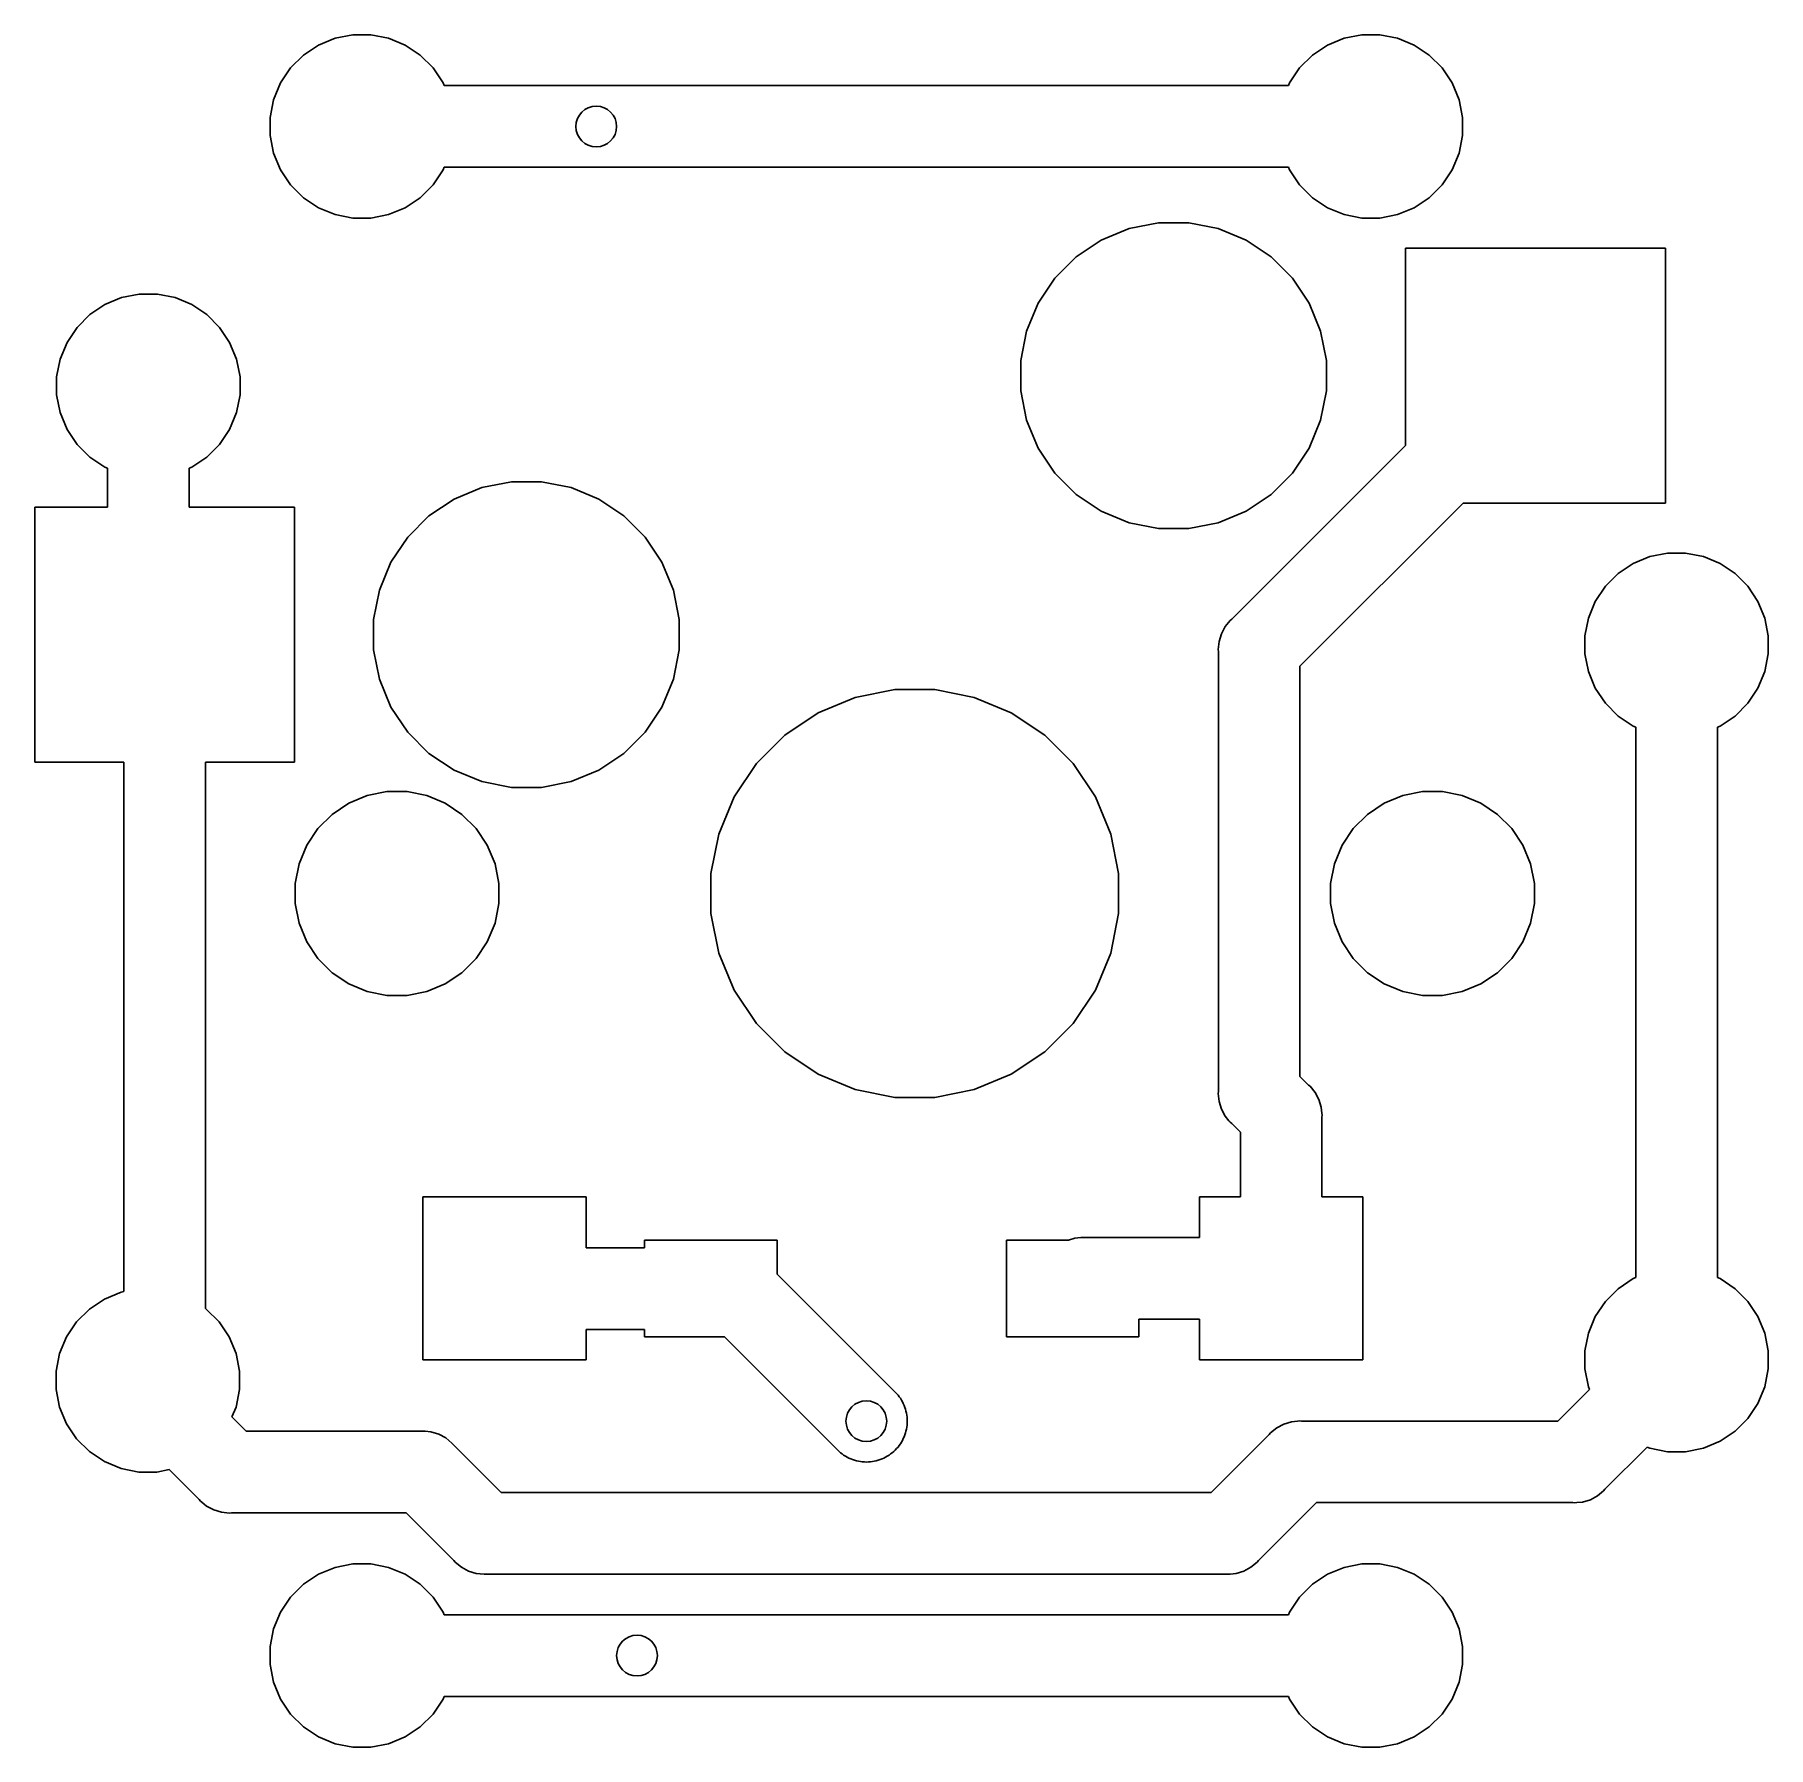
# Model space of a CAD drawing. Extents: x 3.308 to 3.978, y -2.449 to -1.788.
import ezdxf

# ---------------------------------------------------------------- set-up
doc = ezdxf.new("R2010")
doc.units = 0
doc.header["$MEASUREMENT"] = 0
doc.layers.add('BLACK', color=7, linetype='CONTINUOUS')

msp = doc.modelspace()

# ---------------------------------------------------------------- linework, layer by layer
at = {"layer": 'BLACK', "linetype": 'CONTINUOUS'}
for p, q in [((3.42451, -1.78935), (3.43135, -1.78799)), ((3.43135, -1.78799), (3.43833, -1.78799)), ((3.43833, -1.78799), (3.44518, -1.78935)), ((3.81427, -1.78935), (3.82112, -1.78799)), ((3.82112, -1.78799), (3.8281, -1.78799)), ((3.8281, -1.78799), (3.83494, -1.78935)), ((3.41226, -1.7959), (3.41806, -1.79202)), ((3.41806, -1.79202), (3.42451, -1.78935)), ((3.44518, -1.78935), (3.45163, -1.79202)), ((3.45163, -1.79202), (3.45743, -1.7959)), ((3.80202, -1.7959), (3.80782, -1.79202)), ((3.80782, -1.79202), (3.81427, -1.78935)), ((3.83494, -1.78935), (3.84139, -1.79202)), ((3.84139, -1.79202), (3.84719, -1.7959)), ((3.40344, -1.80664), (3.40732, -1.80084)), ((3.40732, -1.80084), (3.41226, -1.7959)), ((3.45743, -1.7959), (3.46237, -1.80084)), ((3.46237, -1.80084), (3.46624, -1.80664)), ((3.79321, -1.80664), (3.79708, -1.80084)), ((3.79708, -1.80084), (3.80202, -1.7959)), ((3.84719, -1.7959), (3.85213, -1.80084)), ((3.85213, -1.80084), (3.85601, -1.80664)), ((3.40077, -1.81309), (3.40344, -1.80664)), ((3.46624, -1.80664), (3.46667, -1.80768)), ((3.46667, -1.80768), (3.79278, -1.80768)), ((3.79278, -1.80768), (3.79321, -1.80664)), ((3.85601, -1.80664), (3.85868, -1.81309)), ((3.39941, -1.81994), (3.40077, -1.81309)), ((3.85868, -1.81309), (3.86004, -1.81994)), ((3.39941, -1.82692), (3.39941, -1.81994)), ((3.86004, -1.81994), (3.86004, -1.82692)), ((3.40077, -1.83376), (3.39941, -1.82692)), ((3.86004, -1.82692), (3.85868, -1.83376)), ((3.40344, -1.84021), (3.40077, -1.83376)), ((3.85868, -1.83376), (3.85601, -1.84021)), ((3.40732, -1.84601), (3.40344, -1.84021)), ((3.46624, -1.84021), (3.46237, -1.84601)), ((3.46667, -1.83917), (3.46624, -1.84021)), ((3.79278, -1.83917), (3.46667, -1.83917)), ((3.79321, -1.84021), (3.79278, -1.83917)), ((3.79708, -1.84601), (3.79321, -1.84021)), ((3.85601, -1.84021), (3.85213, -1.84601)), ((3.41226, -1.85095), (3.40732, -1.84601)), ((3.46237, -1.84601), (3.45743, -1.85095)), ((3.80202, -1.85095), (3.79708, -1.84601)), ((3.85213, -1.84601), (3.84719, -1.85095)), ((3.41806, -1.85483), (3.41226, -1.85095)), ((3.42451, -1.8575), (3.41806, -1.85483)), ((3.45163, -1.85483), (3.44518, -1.8575)), ((3.45743, -1.85095), (3.45163, -1.85483)), ((3.80782, -1.85483), (3.80202, -1.85095)), ((3.81427, -1.8575), (3.80782, -1.85483)), ((3.84139, -1.85483), (3.83494, -1.8575)), ((3.84719, -1.85095), (3.84139, -1.85483)), ((3.43135, -1.85886), (3.42451, -1.8575)), ((3.43833, -1.85886), (3.43135, -1.85886)), ((3.44518, -1.8575), (3.43833, -1.85886)), ((3.7312, -1.8629), (3.74261, -1.86063)), ((3.74261, -1.86063), (3.75424, -1.86063)), ((3.75424, -1.86063), (3.76565, -1.8629)), ((3.82112, -1.85886), (3.81427, -1.8575)), ((3.8281, -1.85886), (3.82112, -1.85886)), ((3.83494, -1.8575), (3.8281, -1.85886)), ((3.71078, -1.87381), (3.72045, -1.86735)), ((3.72045, -1.86735), (3.7312, -1.8629)), ((3.76565, -1.8629), (3.7764, -1.86735)), ((3.7764, -1.86735), (3.78607, -1.87381)), ((3.70255, -1.88204), (3.71078, -1.87381)), ((3.78607, -1.87381), (3.7943, -1.88204)), ((3.83799, -1.94663), (3.83799, -1.87047)), ((3.83799, -1.87047), (3.93839, -1.87047)), ((3.93839, -1.87047), (3.93839, -1.9689)), ((3.34203, -1.88955), (3.34887, -1.88819)), ((3.34887, -1.88819), (3.35585, -1.88819)), ((3.35585, -1.88819), (3.3627, -1.88955)), ((3.69609, -1.89171), (3.70255, -1.88204)), ((3.7943, -1.88204), (3.80076, -1.89171)), ((3.32977, -1.8961), (3.33558, -1.89222)), ((3.33558, -1.89222), (3.34203, -1.88955)), ((3.3627, -1.88955), (3.36915, -1.89222)), ((3.36915, -1.89222), (3.37495, -1.8961)), ((3.69164, -1.90246), (3.69609, -1.89171)), ((3.80076, -1.89171), (3.80521, -1.90246)), ((3.32096, -1.90684), (3.32484, -1.90103)), ((3.32484, -1.90103), (3.32977, -1.8961)), ((3.37495, -1.8961), (3.37988, -1.90103)), ((3.37988, -1.90103), (3.38376, -1.90684)), ((3.31829, -1.91329), (3.32096, -1.90684)), ((3.38376, -1.90684), (3.38643, -1.91329)), ((3.68937, -1.91387), (3.69164, -1.90246)), ((3.80521, -1.90246), (3.80748, -1.91387)), ((3.31693, -1.92013), (3.31829, -1.91329)), ((3.38643, -1.91329), (3.3878, -1.92013)), ((3.68937, -1.9255), (3.68937, -1.91387)), ((3.80748, -1.91387), (3.80748, -1.9255)), ((3.31693, -1.92711), (3.31693, -1.92013)), ((3.3878, -1.92013), (3.3878, -1.92711)), ((3.31829, -1.93396), (3.31693, -1.92711)), ((3.3878, -1.92711), (3.38643, -1.93396)), ((3.69164, -1.93691), (3.68937, -1.9255)), ((3.80748, -1.9255), (3.80521, -1.93691)), ((3.32096, -1.94041), (3.31829, -1.93396)), ((3.38643, -1.93396), (3.38376, -1.94041)), ((3.32484, -1.94621), (3.32096, -1.94041)), ((3.38376, -1.94041), (3.37988, -1.94621)), ((3.69609, -1.94766), (3.69164, -1.93691)), ((3.80521, -1.93691), (3.80076, -1.94766)), ((3.32977, -1.95114), (3.32484, -1.94621)), ((3.37988, -1.94621), (3.37495, -1.95114)), ((3.70255, -1.95733), (3.69609, -1.94766)), ((3.77091, -2.01371), (3.83799, -1.94663)), ((3.80076, -1.94766), (3.7943, -1.95733)), ((3.33558, -1.95502), (3.32977, -1.95114)), ((3.33661, -1.95545), (3.33558, -1.95502)), ((3.33661, -1.97047), (3.33661, -1.95545)), ((3.36915, -1.95502), (3.36811, -1.95545)), ((3.36811, -1.95545), (3.36811, -1.97047)), ((3.37495, -1.95114), (3.36915, -1.95502)), ((3.4812, -1.9629), (3.49261, -1.96063)), ((3.49261, -1.96063), (3.50424, -1.96063)), ((3.50424, -1.96063), (3.51565, -1.9629)), ((3.71078, -1.96556), (3.70255, -1.95733)), ((3.7943, -1.95733), (3.78607, -1.96556)), ((3.46078, -1.97381), (3.47045, -1.96735)), ((3.47045, -1.96735), (3.4812, -1.9629)), ((3.51565, -1.9629), (3.5264, -1.96735)), ((3.5264, -1.96735), (3.53607, -1.97381)), ((3.72045, -1.97202), (3.71078, -1.96556)), ((3.78607, -1.96556), (3.7764, -1.97202)), ((3.30846, -2.0689), (3.30846, -1.97047)), ((3.30846, -1.97047), (3.33661, -1.97047)), ((3.36811, -1.97047), (3.40886, -1.97047)), ((3.40886, -1.97047), (3.40886, -2.0689)), ((3.45255, -1.98204), (3.46078, -1.97381)), ((3.53607, -1.97381), (3.5443, -1.98204)), ((3.7312, -1.97647), (3.72045, -1.97202)), ((3.7764, -1.97202), (3.76565, -1.97647)), ((3.86026, -1.9689), (3.79724, -2.03192)), ((3.93839, -1.9689), (3.86026, -1.9689)), ((3.44609, -1.99171), (3.45255, -1.98204)), ((3.5443, -1.98204), (3.55076, -1.99171)), ((3.74261, -1.97874), (3.7312, -1.97647)), ((3.75424, -1.97874), (3.74261, -1.97874)), ((3.76565, -1.97647), (3.75424, -1.97874)), ((3.93238, -1.98955), (3.93923, -1.98819)), ((3.93923, -1.98819), (3.94621, -1.98819)), ((3.94621, -1.98819), (3.95305, -1.98955)), ((3.44164, -2.00246), (3.44609, -1.99171)), ((3.55076, -1.99171), (3.55521, -2.00246)), ((3.92013, -1.9961), (3.92593, -1.99222)), ((3.92593, -1.99222), (3.93238, -1.98955)), ((3.95305, -1.98955), (3.9595, -1.99222)), ((3.9595, -1.99222), (3.9653, -1.9961)), ((3.91132, -2.00684), (3.91519, -2.00103)), ((3.91519, -2.00103), (3.92013, -1.9961)), ((3.9653, -1.9961), (3.97024, -2.00103)), ((3.97024, -2.00103), (3.97412, -2.00684)), ((3.43937, -2.01387), (3.44164, -2.00246)), ((3.55521, -2.00246), (3.55748, -2.01387)), ((3.90865, -2.01329), (3.91132, -2.00684)), ((3.97412, -2.00684), (3.97679, -2.01329)), ((3.43937, -2.0255), (3.43937, -2.01387)), ((3.55748, -2.01387), (3.55748, -2.0255)), ((3.76834, -2.0166), (3.77031, -2.0142)), ((3.77031, -2.0142), (3.77091, -2.01371)), ((3.90728, -2.02013), (3.90865, -2.01329)), ((3.97679, -2.01329), (3.97815, -2.02013)), ((3.76567, -2.02539), (3.76598, -2.02231)), ((3.76598, -2.02231), (3.76688, -2.01934)), ((3.76598, -2.02231), (3.76598, -2.02231)), ((3.76688, -2.01934), (3.76834, -2.0166)), ((3.90728, -2.02711), (3.90728, -2.02013)), ((3.97815, -2.02013), (3.97815, -2.02711)), ((3.44164, -2.03691), (3.43937, -2.0255)), ((3.55748, -2.0255), (3.55521, -2.03691)), ((3.76575, -2.02617), (3.76567, -2.02539)), ((3.76575, -2.19608), (3.76575, -2.02617)), ((3.90865, -2.03396), (3.90728, -2.02711)), ((3.97815, -2.02711), (3.97679, -2.03396)), ((3.79724, -2.03192), (3.79724, -2.19033)), ((3.91132, -2.04041), (3.90865, -2.03396)), ((3.97679, -2.03396), (3.97412, -2.04041)), ((3.44609, -2.04766), (3.44164, -2.03691)), ((3.55521, -2.03691), (3.55076, -2.04766)), ((3.62546, -2.04397), (3.64067, -2.04094)), ((3.64067, -2.04094), (3.65618, -2.04094)), ((3.65618, -2.04094), (3.67139, -2.04397)), ((3.91519, -2.04621), (3.91132, -2.04041)), ((3.97412, -2.04041), (3.97024, -2.04621)), ((3.45255, -2.05733), (3.44609, -2.04766)), ((3.55076, -2.04766), (3.5443, -2.05733)), ((3.61113, -2.04991), (3.62546, -2.04397)), ((3.67139, -2.04397), (3.68572, -2.04991)), ((3.92013, -2.05114), (3.91519, -2.04621)), ((3.97024, -2.04621), (3.9653, -2.05114)), ((3.59823, -2.05852), (3.61113, -2.04991)), ((3.68572, -2.04991), (3.69862, -2.05852)), ((3.92593, -2.05502), (3.92013, -2.05114)), ((3.92697, -2.05545), (3.92593, -2.05502)), ((3.92697, -2.26797), (3.92697, -2.05545)), ((3.9595, -2.05502), (3.95846, -2.05545)), ((3.95846, -2.05545), (3.95846, -2.26797)), ((3.9653, -2.05114), (3.9595, -2.05502)), ((3.46078, -2.06556), (3.45255, -2.05733)), ((3.5443, -2.05733), (3.53607, -2.06556)), ((3.58726, -2.06949), (3.59823, -2.05852)), ((3.69862, -2.05852), (3.70959, -2.06949)), ((3.34291, -2.0689), (3.30846, -2.0689)), ((3.34291, -2.27339), (3.34291, -2.0689)), ((3.40886, -2.0689), (3.37441, -2.0689)), ((3.37441, -2.0689), (3.37441, -2.27993)), ((3.47045, -2.07202), (3.46078, -2.06556)), ((3.53607, -2.06556), (3.5264, -2.07202)), ((3.4812, -2.07647), (3.47045, -2.07202)), ((3.5264, -2.07202), (3.51565, -2.07647)), ((3.57865, -2.08239), (3.58726, -2.06949)), ((3.70959, -2.06949), (3.7182, -2.08239)), ((3.42978, -2.0848), (3.43694, -2.08183)), ((3.43694, -2.08183), (3.44455, -2.08031)), ((3.44455, -2.08031), (3.4523, -2.08031)), ((3.4523, -2.08031), (3.45991, -2.08183)), ((3.45991, -2.08183), (3.46707, -2.0848)), ((3.49261, -2.07874), (3.4812, -2.07647)), ((3.50424, -2.07874), (3.49261, -2.07874)), ((3.51565, -2.07647), (3.50424, -2.07874)), ((3.57271, -2.09672), (3.57865, -2.08239)), ((3.7182, -2.08239), (3.72414, -2.09672)), ((3.82978, -2.0848), (3.83694, -2.08183)), ((3.83694, -2.08183), (3.84455, -2.08031)), ((3.84455, -2.08031), (3.8523, -2.08031)), ((3.8523, -2.08031), (3.85991, -2.08183)), ((3.85991, -2.08183), (3.86707, -2.0848)), ((3.41784, -2.09459), (3.42333, -2.0891)), ((3.42333, -2.0891), (3.42978, -2.0848)), ((3.46707, -2.0848), (3.47352, -2.0891)), ((3.47352, -2.0891), (3.47901, -2.09459)), ((3.81784, -2.09459), (3.82333, -2.0891)), ((3.82333, -2.0891), (3.82978, -2.0848)), ((3.86707, -2.0848), (3.87352, -2.0891)), ((3.87352, -2.0891), (3.87901, -2.09459)), ((3.41354, -2.10104), (3.41784, -2.09459)), ((3.47901, -2.09459), (3.48331, -2.10104)), ((3.81354, -2.10104), (3.81784, -2.09459)), ((3.87901, -2.09459), (3.88331, -2.10104)), ((3.41057, -2.1082), (3.41354, -2.10104)), ((3.48331, -2.10104), (3.48628, -2.1082)), ((3.56969, -2.11193), (3.57271, -2.09672)), ((3.72414, -2.09672), (3.72717, -2.11193)), ((3.81057, -2.1082), (3.81354, -2.10104)), ((3.88331, -2.10104), (3.88628, -2.1082)), ((3.40906, -2.11581), (3.41057, -2.1082)), ((3.48628, -2.1082), (3.4878, -2.11581)), ((3.80906, -2.11581), (3.81057, -2.1082)), ((3.88628, -2.1082), (3.8878, -2.11581)), ((3.40906, -2.12356), (3.40906, -2.11581)), ((3.4878, -2.11581), (3.4878, -2.12356)), ((3.56969, -2.12744), (3.56969, -2.11193)), ((3.72717, -2.11193), (3.72717, -2.12744)), ((3.80906, -2.12356), (3.80906, -2.11581)), ((3.8878, -2.11581), (3.8878, -2.12356)), ((3.41057, -2.13117), (3.40906, -2.12356)), ((3.4878, -2.12356), (3.48628, -2.13117)), ((3.57271, -2.14265), (3.56969, -2.12744)), ((3.72717, -2.12744), (3.72414, -2.14265)), ((3.81057, -2.13117), (3.80906, -2.12356)), ((3.8878, -2.12356), (3.88628, -2.13117)), ((3.41354, -2.13833), (3.41057, -2.13117)), ((3.48628, -2.13117), (3.48331, -2.13833)), ((3.81354, -2.13833), (3.81057, -2.13117)), ((3.88628, -2.13117), (3.88331, -2.13833)), ((3.41784, -2.14478), (3.41354, -2.13833)), ((3.48331, -2.13833), (3.47901, -2.14478)), ((3.57865, -2.15698), (3.57271, -2.14265)), ((3.72414, -2.14265), (3.7182, -2.15698)), ((3.81784, -2.14478), (3.81354, -2.13833)), ((3.88331, -2.13833), (3.87901, -2.14478)), ((3.42333, -2.15027), (3.41784, -2.14478)), ((3.47901, -2.14478), (3.47352, -2.15027)), ((3.82333, -2.15027), (3.81784, -2.14478)), ((3.87901, -2.14478), (3.87352, -2.15027)), ((3.42978, -2.15457), (3.42333, -2.15027)), ((3.43694, -2.15754), (3.42978, -2.15457)), ((3.46707, -2.15457), (3.45991, -2.15754)), ((3.47352, -2.15027), (3.46707, -2.15457)), ((3.82978, -2.15457), (3.82333, -2.15027)), ((3.83694, -2.15754), (3.82978, -2.15457)), ((3.86707, -2.15457), (3.85991, -2.15754)), ((3.87352, -2.15027), (3.86707, -2.15457)), ((3.44455, -2.15906), (3.43694, -2.15754)), ((3.4523, -2.15906), (3.44455, -2.15906)), ((3.45991, -2.15754), (3.4523, -2.15906)), ((3.58726, -2.16988), (3.57865, -2.15698)), ((3.7182, -2.15698), (3.70959, -2.16988)), ((3.84455, -2.15906), (3.83694, -2.15754)), ((3.8523, -2.15906), (3.84455, -2.15906)), ((3.85991, -2.15754), (3.8523, -2.15906)), ((3.59823, -2.18085), (3.58726, -2.16988)), ((3.70959, -2.16988), (3.69862, -2.18085)), ((3.61113, -2.18946), (3.59823, -2.18085)), ((3.69862, -2.18085), (3.68572, -2.18946)), ((3.62546, -2.1954), (3.61113, -2.18946)), ((3.68572, -2.18946), (3.67139, -2.1954)), ((3.64067, -2.19843), (3.62546, -2.1954)), ((3.67139, -2.1954), (3.65618, -2.19843)), ((3.76567, -2.19685), (3.76575, -2.19608)), ((3.79724, -2.19033), (3.80055, -2.19363)), ((3.80055, -2.19363), (3.80115, -2.19413)), ((3.80115, -2.19413), (3.80312, -2.19652)), ((3.80312, -2.19652), (3.80458, -2.19926)), ((3.65618, -2.19843), (3.64067, -2.19843)), ((3.76598, -2.19994), (3.76567, -2.19685)), ((3.76688, -2.20291), (3.76598, -2.19994)), ((3.76834, -2.20564), (3.76688, -2.20291)), ((3.80458, -2.19926), (3.80548, -2.20223)), ((3.80548, -2.20223), (3.80571, -2.20454)), ((3.76981, -2.20744), (3.76834, -2.20564)), ((3.77031, -2.20804), (3.76981, -2.20744)), ((3.76981, -2.20744), (3.76981, -2.20744)), ((3.77091, -2.20853), (3.77031, -2.20804)), ((3.77421, -2.21184), (3.77091, -2.20853)), ((3.80571, -2.20454), (3.80571, -2.20454)), ((3.80571, -2.20454), (3.80578, -2.20531)), ((3.80578, -2.20531), (3.80571, -2.20609)), ((3.80571, -2.20609), (3.80571, -2.23681)), ((3.77421, -2.23681), (3.77421, -2.21184)), ((3.45846, -2.2998), (3.45846, -2.23681)), ((3.45846, -2.23681), (3.52146, -2.23681)), ((3.52146, -2.23681), (3.52146, -2.2565)), ((3.75846, -2.25256), (3.75846, -2.23681)), ((3.75846, -2.23681), (3.77421, -2.23681)), ((3.80571, -2.23681), (3.82146, -2.23681)), ((3.82146, -2.23681), (3.82146, -2.2998)), ((3.52146, -2.2565), (3.54409, -2.2565)), ((3.54409, -2.2565), (3.54409, -2.25354)), ((3.54409, -2.25354), (3.59528, -2.25354)), ((3.59528, -2.25354), (3.59528, -2.26671)), ((3.68386, -2.29094), (3.68386, -2.25354)), ((3.68386, -2.25354), (3.70781, -2.25354)), ((3.70781, -2.25354), (3.7103, -2.25279)), ((3.7103, -2.25279), (3.71261, -2.25256)), ((3.71261, -2.25256), (3.71339, -2.25248)), ((3.71261, -2.25256), (3.71261, -2.25256)), ((3.71339, -2.25248), (3.71416, -2.25256)), ((3.71416, -2.25256), (3.75846, -2.25256)), ((3.59528, -2.26671), (3.64196, -2.31339)), ((3.92013, -2.27228), (3.92593, -2.2684)), ((3.92593, -2.2684), (3.92697, -2.26797)), ((3.95846, -2.26797), (3.9595, -2.2684)), ((3.9595, -2.2684), (3.9653, -2.27228)), ((3.32958, -2.28015), (3.33538, -2.27628)), ((3.33538, -2.27628), (3.34183, -2.27361)), ((3.34183, -2.27361), (3.34291, -2.27339)), ((3.91519, -2.27722), (3.92013, -2.27228)), ((3.9653, -2.27228), (3.97024, -2.27722)), ((3.32464, -2.28509), (3.32958, -2.28015)), ((3.37441, -2.27993), (3.37475, -2.28015)), ((3.37475, -2.28015), (3.37969, -2.28509)), ((3.90865, -2.28947), (3.91132, -2.28302)), ((3.91132, -2.28302), (3.91519, -2.27722)), ((3.97024, -2.27722), (3.97412, -2.28302)), ((3.97412, -2.28302), (3.97679, -2.28947)), ((3.32076, -2.29089), (3.32464, -2.28509)), ((3.37969, -2.28509), (3.38357, -2.29089)), ((3.54409, -2.28799), (3.52146, -2.28799)), ((3.52146, -2.28799), (3.52146, -2.2998)), ((3.54409, -2.29094), (3.54409, -2.28799)), ((3.75846, -2.28406), (3.73504, -2.28406)), ((3.73504, -2.28406), (3.73504, -2.29094)), ((3.75846, -2.2998), (3.75846, -2.28406)), ((3.90728, -2.29631), (3.90865, -2.28947)), ((3.97679, -2.28947), (3.97815, -2.29631)), ((3.31809, -2.29734), (3.32076, -2.29089)), ((3.38357, -2.29089), (3.38624, -2.29734)), ((3.57497, -2.29094), (3.54409, -2.29094)), ((3.61969, -2.33566), (3.57497, -2.29094)), ((3.73504, -2.29094), (3.68386, -2.29094)), ((3.90728, -2.30329), (3.90728, -2.29631)), ((3.97815, -2.29631), (3.97815, -2.30329)), ((3.31673, -2.30419), (3.31809, -2.29734)), ((3.38624, -2.29734), (3.3876, -2.30419)), ((3.52146, -2.2998), (3.45846, -2.2998)), ((3.82146, -2.2998), (3.75846, -2.2998)), ((3.90865, -2.31014), (3.90728, -2.30329)), ((3.97815, -2.30329), (3.97679, -2.31014)), ((3.31673, -2.31117), (3.31673, -2.30419)), ((3.3876, -2.30419), (3.3876, -2.31117)), ((3.90907, -2.31117), (3.90865, -2.31014)), ((3.97679, -2.31014), (3.97412, -2.31659)), ((3.31809, -2.31801), (3.31673, -2.31117)), ((3.3876, -2.31117), (3.38624, -2.31801)), ((3.64196, -2.31339), (3.64239, -2.31403)), ((3.64239, -2.31403), (3.64288, -2.31463)), ((3.64288, -2.31463), (3.64325, -2.31532)), ((3.64325, -2.31532), (3.64368, -2.31597)), ((3.64368, -2.31597), (3.64398, -2.31668)), ((3.64398, -2.31668), (3.64434, -2.31737)), ((3.89682, -2.32343), (3.90907, -2.31117)), ((3.97412, -2.31659), (3.97024, -2.32239)), ((3.32076, -2.32446), (3.31809, -2.31801)), ((3.38624, -2.31801), (3.38465, -2.32183)), ((3.38465, -2.32183), (3.39018, -2.32736)), ((3.64434, -2.31737), (3.64457, -2.31811)), ((3.64457, -2.31811), (3.64487, -2.31883)), ((3.64487, -2.31883), (3.64502, -2.31959)), ((3.64502, -2.31959), (3.64524, -2.32034)), ((3.64524, -2.32034), (3.64532, -2.32111)), ((3.64532, -2.32111), (3.64547, -2.32187)), ((3.64547, -2.32187), (3.64547, -2.32265)), ((3.64547, -2.32265), (3.64555, -2.32343)), ((3.64555, -2.32343), (3.64547, -2.3242)), ((3.79099, -2.32455), (3.79396, -2.32365)), ((3.79396, -2.32365), (3.79627, -2.32343)), ((3.79627, -2.32343), (3.79705, -2.32335)), ((3.79627, -2.32343), (3.79627, -2.32343)), ((3.79705, -2.32335), (3.79782, -2.32343)), ((3.79782, -2.32343), (3.89682, -2.32343)), ((3.97024, -2.32239), (3.9653, -2.32733)), ((3.32464, -2.33026), (3.32076, -2.32446)), ((3.32958, -2.3352), (3.32464, -2.33026)), ((3.39018, -2.32736), (3.45769, -2.32736)), ((3.45769, -2.32736), (3.45846, -2.32729)), ((3.45846, -2.32729), (3.45924, -2.32736)), ((3.45924, -2.32736), (3.45924, -2.32736)), ((3.45924, -2.32736), (3.46155, -2.32759)), ((3.46155, -2.32759), (3.46452, -2.32849)), ((3.46452, -2.32849), (3.46726, -2.32995)), ((3.46726, -2.32995), (3.46965, -2.33192)), ((3.64398, -2.33017), (3.64368, -2.33088)), ((3.64434, -2.32948), (3.64398, -2.33017)), ((3.64457, -2.32874), (3.64434, -2.32948)), ((3.64487, -2.32802), (3.64457, -2.32874)), ((3.64502, -2.32726), (3.64487, -2.32802)), ((3.64524, -2.32651), (3.64502, -2.32726)), ((3.64532, -2.32574), (3.64524, -2.32651)), ((3.64547, -2.32498), (3.64532, -2.32574)), ((3.64547, -2.3242), (3.64547, -2.32498)), ((3.76297, -2.35098), (3.78536, -2.32858)), ((3.78536, -2.32858), (3.78586, -2.32798)), ((3.78586, -2.32798), (3.78826, -2.32602)), ((3.78826, -2.32602), (3.79099, -2.32455)), ((3.9653, -2.32733), (3.9595, -2.3312)), ((3.33538, -2.33908), (3.32958, -2.3352)), ((3.46965, -2.33192), (3.47015, -2.33252)), ((3.47015, -2.33252), (3.48861, -2.35098)), ((3.62033, -2.33609), (3.61969, -2.33566)), ((3.62093, -2.33658), (3.62033, -2.33609)), ((3.62162, -2.33695), (3.62093, -2.33658)), ((3.62226, -2.33738), (3.62162, -2.33695)), ((3.63783, -2.33695), (3.63718, -2.33738)), ((3.63852, -2.33658), (3.63783, -2.33695)), ((3.63912, -2.33609), (3.63852, -2.33658)), ((3.63976, -2.33566), (3.63912, -2.33609)), ((3.64031, -2.33511), (3.63976, -2.33566)), ((3.64091, -2.33461), (3.64031, -2.33511)), ((3.64141, -2.33401), (3.64091, -2.33461)), ((3.64196, -2.33346), (3.64141, -2.33401)), ((3.64239, -2.33282), (3.64196, -2.33346)), ((3.64288, -2.33222), (3.64239, -2.33282)), ((3.64325, -2.33153), (3.64288, -2.33222)), ((3.64368, -2.33088), (3.64325, -2.33153)), ((3.93135, -2.33345), (3.91503, -2.34976)), ((3.93238, -2.33387), (3.93135, -2.33345)), ((3.93923, -2.33524), (3.93238, -2.33387)), ((3.94194, -2.33524), (3.93923, -2.33524)), ((3.94272, -2.33531), (3.94194, -2.33524)), ((3.94349, -2.33524), (3.94272, -2.33531)), ((3.94621, -2.33524), (3.94349, -2.33524)), ((3.95305, -2.33387), (3.94621, -2.33524)), ((3.9595, -2.3312), (3.95305, -2.33387)), ((3.34183, -2.34175), (3.33538, -2.33908)), ((3.34868, -2.34311), (3.34183, -2.34175)), ((3.35566, -2.34311), (3.34868, -2.34311)), ((3.36044, -2.34216), (3.35566, -2.34311)), ((3.37198, -2.3537), (3.36044, -2.34216)), ((3.62298, -2.33768), (3.62226, -2.33738)), ((3.62367, -2.33804), (3.62298, -2.33768)), ((3.62441, -2.33827), (3.62367, -2.33804)), ((3.62513, -2.33857), (3.62441, -2.33827)), ((3.62589, -2.33872), (3.62513, -2.33857)), ((3.62664, -2.33895), (3.62589, -2.33872)), ((3.62741, -2.33902), (3.62664, -2.33895)), ((3.62817, -2.33917), (3.62741, -2.33902)), ((3.62895, -2.33917), (3.62817, -2.33917)), ((3.62972, -2.33925), (3.62895, -2.33917)), ((3.6305, -2.33917), (3.62972, -2.33925)), ((3.63128, -2.33917), (3.6305, -2.33917)), ((3.63204, -2.33902), (3.63128, -2.33917)), ((3.63281, -2.33895), (3.63204, -2.33902)), ((3.63356, -2.33872), (3.63281, -2.33895)), ((3.63432, -2.33857), (3.63356, -2.33872)), ((3.63504, -2.33827), (3.63432, -2.33857)), ((3.63578, -2.33804), (3.63504, -2.33827)), ((3.63647, -2.33768), (3.63578, -2.33804)), ((3.63718, -2.33738), (3.63647, -2.33768)), ((3.91454, -2.35036), (3.91214, -2.35233)), ((3.91503, -2.34976), (3.91454, -2.35036)), ((3.37247, -2.3543), (3.37198, -2.3537)), ((3.37307, -2.35479), (3.37247, -2.3543)), ((3.37487, -2.35627), (3.37307, -2.35479)), ((3.37307, -2.35479), (3.37307, -2.35479)), ((3.37761, -2.35773), (3.37487, -2.35627)), ((3.48861, -2.35098), (3.76297, -2.35098)), ((3.80357, -2.35492), (3.78117, -2.37732)), ((3.90257, -2.35492), (3.80357, -2.35492)), ((3.90335, -2.355), (3.90257, -2.35492)), ((3.90412, -2.35492), (3.90335, -2.355)), ((3.90643, -2.35469), (3.90412, -2.35492)), ((3.90412, -2.35492), (3.90412, -2.35492)), ((3.9094, -2.35379), (3.90643, -2.35469)), ((3.91214, -2.35233), (3.9094, -2.35379)), ((3.38057, -2.35863), (3.37761, -2.35773)), ((3.38366, -2.35893), (3.38057, -2.35863)), ((3.38443, -2.35886), (3.38366, -2.35893)), ((3.45194, -2.35886), (3.38443, -2.35886)), ((3.4704, -2.37732), (3.45194, -2.35886)), ((3.4709, -2.37792), (3.4704, -2.37732)), ((3.78117, -2.37732), (3.78068, -2.37792)), ((3.41226, -2.38645), (3.41806, -2.38258)), ((3.41806, -2.38258), (3.42451, -2.3799)), ((3.42451, -2.3799), (3.43135, -2.37854)), ((3.43135, -2.37854), (3.43833, -2.37854)), ((3.43833, -2.37854), (3.44518, -2.3799)), ((3.44518, -2.3799), (3.45163, -2.38258)), ((3.45163, -2.38258), (3.45743, -2.38645)), ((3.4715, -2.37841), (3.4709, -2.37792)), ((3.47329, -2.37989), (3.4715, -2.37841)), ((3.47603, -2.38135), (3.47329, -2.37989)), ((3.479, -2.38225), (3.47603, -2.38135)), ((3.48209, -2.38256), (3.479, -2.38225)), ((3.48286, -2.38248), (3.48209, -2.38256)), ((3.76871, -2.38248), (3.48286, -2.38248)), ((3.76949, -2.38256), (3.76871, -2.38248)), ((3.77026, -2.38248), (3.76949, -2.38256)), ((3.77258, -2.38225), (3.77026, -2.38248)), ((3.77026, -2.38248), (3.77026, -2.38248)), ((3.77554, -2.38135), (3.77258, -2.38225)), ((3.77828, -2.37989), (3.77554, -2.38135)), ((3.78068, -2.37792), (3.77828, -2.37989)), ((3.80202, -2.38645), (3.80782, -2.38258)), ((3.80782, -2.38258), (3.81427, -2.3799)), ((3.81427, -2.3799), (3.82112, -2.37854)), ((3.82112, -2.37854), (3.8281, -2.37854)), ((3.8281, -2.37854), (3.83494, -2.3799)), ((3.83494, -2.3799), (3.84139, -2.38258)), ((3.84139, -2.38258), (3.84719, -2.38645)), ((3.40732, -2.39139), (3.41226, -2.38645)), ((3.45743, -2.38645), (3.46237, -2.39139)), ((3.79708, -2.39139), (3.80202, -2.38645)), ((3.84719, -2.38645), (3.85213, -2.39139)), ((3.40077, -2.40364), (3.40344, -2.39719)), ((3.40344, -2.39719), (3.40732, -2.39139)), ((3.46237, -2.39139), (3.46624, -2.39719)), ((3.46624, -2.39719), (3.46667, -2.39823)), ((3.79278, -2.39823), (3.79321, -2.39719)), ((3.79321, -2.39719), (3.79708, -2.39139)), ((3.85213, -2.39139), (3.85601, -2.39719)), ((3.85601, -2.39719), (3.85868, -2.40364)), ((3.39941, -2.41049), (3.40077, -2.40364)), ((3.46667, -2.39823), (3.79278, -2.39823)), ((3.85868, -2.40364), (3.86004, -2.41049)), ((3.39941, -2.41747), (3.39941, -2.41049)), ((3.86004, -2.41049), (3.86004, -2.41747)), ((3.40077, -2.42431), (3.39941, -2.41747)), ((3.86004, -2.41747), (3.85868, -2.42431)), ((3.40344, -2.43076), (3.40077, -2.42431)), ((3.40732, -2.43656), (3.40344, -2.43076)), ((3.46624, -2.43076), (3.46237, -2.43656)), ((3.46667, -2.42972), (3.46624, -2.43076)), ((3.79278, -2.42972), (3.46667, -2.42972)), ((3.79321, -2.43076), (3.79278, -2.42972)), ((3.79708, -2.43656), (3.79321, -2.43076)), ((3.85601, -2.43076), (3.85213, -2.43656)), ((3.85868, -2.42431), (3.85601, -2.43076)), ((3.41226, -2.4415), (3.40732, -2.43656)), ((3.46237, -2.43656), (3.45743, -2.4415)), ((3.80202, -2.4415), (3.79708, -2.43656)), ((3.85213, -2.43656), (3.84719, -2.4415)), ((3.41806, -2.44538), (3.41226, -2.4415)), ((3.45743, -2.4415), (3.45163, -2.44538)), ((3.80782, -2.44538), (3.80202, -2.4415)), ((3.84719, -2.4415), (3.84139, -2.44538)), ((3.42451, -2.44805), (3.41806, -2.44538)), ((3.43135, -2.44941), (3.42451, -2.44805)), ((3.43833, -2.44941), (3.43135, -2.44941)), ((3.44518, -2.44805), (3.43833, -2.44941)), ((3.45163, -2.44538), (3.44518, -2.44805)), ((3.81427, -2.44805), (3.80782, -2.44538)), ((3.82112, -2.44941), (3.81427, -2.44805)), ((3.8281, -2.44941), (3.82112, -2.44941)), ((3.83494, -2.44805), (3.8281, -2.44941)), ((3.84139, -2.44538), (3.83494, -2.44805))]:
    msp.add_line(p, q, dxfattribs=at)
at = {"layer": 'BLACK'}
for centre in [(3.52539, -1.82343), (3.62972, -2.32343), (3.54114, -2.41398)]:
    msp.add_circle(centre, 0.00787, dxfattribs=at)

doc.saveas('drawing.dxf')
